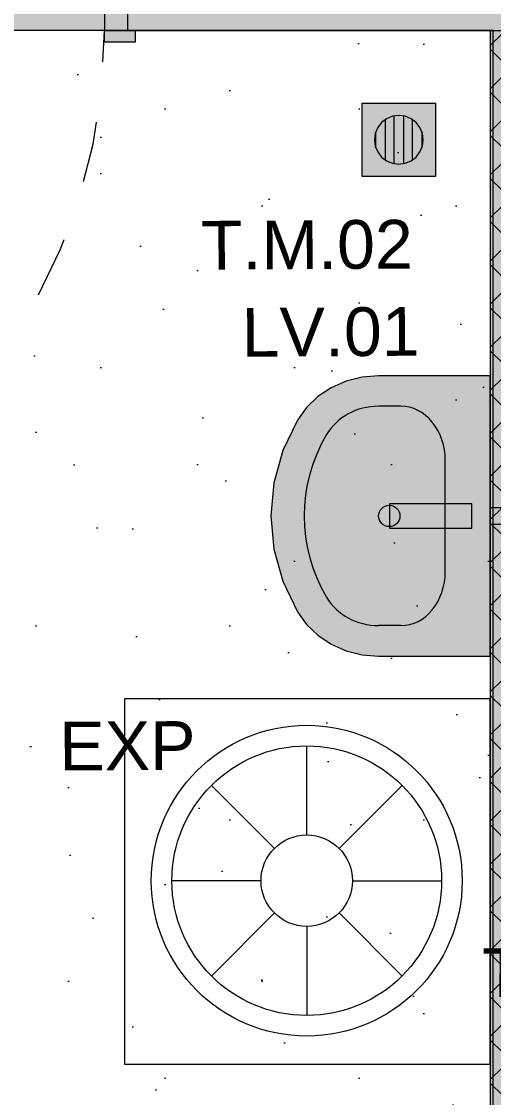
# Model space of a CAD drawing. Header units: metres. Extents: x -77 to 21.6, y -70.6 to -27.7.
# Drawn here: x -59.633 to -58.858, y -40.155 to -38.389 of the extents above; entities that cross this region are included whole.
import ezdxf

# ---------------------------------------------------------------- set-up
doc = ezdxf.new("R2010")
doc.units = ezdxf.units.M
doc.header["$MEASUREMENT"] = 0
doc.linetypes.add('Dashed', pattern=[0.07, 0.045, -0.025])
for name, color, linetype, lineweight, true_color in [('LAJES.EST_Caneta_No__18', 7, 'Continuous', 0, 0xdfdfdf), ('LAJES.EST_Caneta_No__254', 7, 'Continuous', 0, 0xd1c9ad), ('LOUCAS-METAIS.ARQ_Caneta_No__13', 7, 'Continuous', 0, 0xaaaaaa), ('LOUCAS-METAIS.ARQ_Caneta_No__18', 7, 'Continuous', 0, 0xdfdfdf), ('Portas Archicad_Caneta_No__9', 7, 'Continuous', 5, 0x020202), ('Portas Archicad_Caneta_No__97', 7, 'Continuous', 5, 0x6b6b6b), ('RALO_Caneta_No__19', 7, 'Continuous', 0, 0xe9e9e9), ('ZONA_Caneta_No__56', 7, 'Continuous', 0, 0xffe495)]:
    doc.layers.add(name, color=color, linetype=linetype, lineweight=lineweight, true_color=true_color)
for name, color, linetype, lineweight in [('LAJES.EST_Caneta_No__96', 252, 'Continuous', 0), ('LOUCAS-METAIS.ARQ_Caneta_No__96', 252, 'Continuous', 0), ('NOTAS BANCADAS_Caneta_No__99', 7, 'Continuous', 20), ('PAREDE CONSTRUIR_Caneta_No__241', 7, 'Continuous', 13), ('PAREDE CONSTRUIR_Caneta_No__83', 84, 'Continuous', 0), ('Portas Archicad_Caneta_No__241', 7, 'Continuous', 13), ('RALO_Caneta_No__96', 252, 'Continuous', 0)]:
    doc.layers.add(name, color=color, linetype=linetype, lineweight=lineweight)
for name, color, linetype in [('NOTAS BANCADAS', 7, 'Continuous'), ('PAREDE CONSTRUIR', 7, 'Continuous'), ('Portas Archicad', 7, 'Continuous')]:
    doc.layers.add(name, color=color, linetype=linetype)
doc.styles.add('GENERATED_STYLE_1', font='arial.ttf')
pattern_1 = [(45, (0, 0.5), (-0.159099, 0.159099), [0, -0.15, 0, -0.225]), (110, (0.5, 0.5), (0.21143084, 0.07695453), [0, -0.11, 0, -0.19])]

# ---------------------------------------------------------------- blocks, each defined once
blk = doc.blocks.new('Basin 26')
at = {"layer": 'LOUCAS-METAIS.ARQ_Caneta_No__18', "linetype": 'Continuous', "lineweight": 0, "true_color": 0xdfdfdf}
for points in [[(-0.0135, 0), (0.0135, 0), (0.0135, 0.02), (-0.0135, 0.02)], [(-0.23, 0), (-0.23, -0.1833), (-0.2278, -0.2103), (-0.2212, -0.2364), (-0.2104, -0.2608), (-0.1959, -0.2827), (-0.178, -0.3015), (-0.1573, -0.3165), (-0.1073, -0.3404), (-0.0544, -0.3551), (0, -0.36), (0.0544, -0.3551), (0.1073, -0.3404), (0.1573, -0.3165), (0.178, -0.3015), (0.1959, -0.2827), (0.2104, -0.2608), (0.2212, -0.2364), (0.2278, -0.2103), (0.23, -0.1833), (0.23, 0)]]:
    blk.add_hatch(color=254, dxfattribs=at).paths.add_polyline_path(points)
at = {"layer": 'LOUCAS-METAIS.ARQ_Caneta_No__96', "color": 252, "linetype": 'Continuous', "lineweight": 0}
for p, q in [((0.0911, -0.0739), (-0.0911, -0.0739)), ((-0.18, -0.1466), (-0.18, -0.1833)), ((0.18, -0.1466), (0.18, -0.1833))]:
    blk.add_line(p, q, dxfattribs=at)
at = {"layer": 'LOUCAS-METAIS.ARQ_Caneta_No__96', "color": 252, "linetype": 'Continuous', "lineweight": 0, "flags": 128}
for points in [[(-0.0135, 0), (0.0135, 0), (0.0135, 0.02), (-0.0135, 0.02)], [(-0.23, 0), (-0.23, -0.1833), (-0.2278, -0.2103), (-0.2212, -0.2364), (-0.2104, -0.2608), (-0.1959, -0.2827), (-0.178, -0.3015), (-0.1573, -0.3165), (-0.1073, -0.3404), (-0.0544, -0.3551), (0, -0.36), (0.0544, -0.3551), (0.1073, -0.3404), (0.1573, -0.3165), (0.178, -0.3015), (0.1959, -0.2827), (0.2104, -0.2608), (0.2212, -0.2364), (0.2278, -0.2103), (0.23, -0.1833), (0.23, 0)]]:
    blk.add_lwpolyline(points, close=True, dxfattribs=at)
at = {"layer": 'LOUCAS-METAIS.ARQ_Caneta_No__96', "color": 252, "linetype": 'Continuous', "lineweight": 0}
blk.add_circle((0, -0.1657), 0.0175, dxfattribs=at)
for centre, major_axis, ratio, start_param, end_param in [((-0.091, -0.1466), (0.089, 0), 0.817717, 1.570796, 3.141593), ((0.091, -0.1466), (0.089, 0), 0.817717, 0, 1.570796), ((-0.0911, -0.1833), (0, 0.097), 0.916667, 1.570796, 2.644618), ((0.0911, -0.1833), (0, 0.097), 0.916667, 3.638567, 4.712389), ((0, 0), (0, 0.3055), 0.916667, 2.644618, 3.638567)]:
    blk.add_ellipse(centre, major_axis=major_axis, ratio=ratio, start_param=start_param, end_param=end_param, dxfattribs=at)
blk = doc.blocks.new('Door 26_3')
at = {"layer": 'Portas Archicad', "linetype": 'Continuous', "lineweight": 0, "true_color": 0xffffff}
for points in [[(0.462, 0.924), (0.422, 0.924), (0.422, 0), (0.462, 0)], [(-0.462, 0), (-0.462, 0.019), (-0.512, 0.019), (-0.512, 0)], [(0.462, 0.019), (0.462, 0), (0.512, 0), (0.512, 0.019)], [(-0.45, -0.2), (-0.45, -0.04), (-0.462, -0.04), (-0.462, 0), (-0.5, 0), (-0.5, -0.2)], [(0.5, -0.2), (0.5, 0), (0.462, 0), (0.462, -0.04), (0.45, -0.04), (0.45, -0.2)], [(-0.462, -0.219), (-0.462, -0.2), (-0.512, -0.2), (-0.512, -0.219)], [(0.462, -0.2), (0.462, -0.219), (0.512, -0.219), (0.512, -0.2)]]:
    blk.add_hatch(color=7, dxfattribs=at).paths.add_polyline_path(points)
at = {"layer": 'Portas Archicad_Caneta_No__241', "color": 7, "linetype": 'Continuous', "lineweight": 13}
for p, q in [((-0.512, 0), (-0.5, 0)), ((-0.512, 0), (-0.5, 0)), ((-0.5, 0), (-0.5, -0.03)), ((-0.5, 0), (-0.5, -0.03)), ((0.5, 0), (0.5, -0.03)), ((0.5, 0), (0.5, -0.03)), ((0.5, 0), (0.512, 0)), ((0.5, 0), (0.512, 0)), ((-0.5, -0.03), (-0.5, -0.17)), ((-0.5, -0.03), (-0.5, -0.17)), ((-0.5, -0.03), (-0.5, -0.17)), ((-0.5, -0.03), (-0.5, -0.17)), ((0.5, -0.03), (0.5, -0.17)), ((0.5, -0.03), (0.5, -0.17)), ((0.5, -0.03), (0.5, -0.17)), ((0.5, -0.03), (0.5, -0.17)), ((-0.5, -0.17), (-0.5, -0.2)), ((-0.5, -0.17), (-0.5, -0.2)), ((-0.5, -0.17), (-0.5, -0.2)), ((-0.5, -0.17), (-0.5, -0.2)), ((0.5, -0.17), (0.5, -0.2)), ((0.5, -0.17), (0.5, -0.2)), ((0.5, -0.17), (0.5, -0.2)), ((0.5, -0.17), (0.5, -0.2)), ((-0.512, -0.2), (-0.5, -0.2)), ((-0.512, -0.2), (-0.5, -0.2)), ((0.5, -0.2), (0.512, -0.2)), ((0.5, -0.2), (0.512, -0.2))]:
    blk.add_line(p, q, dxfattribs=at)
at = {"layer": 'Portas Archicad_Caneta_No__9', "color": 18, "linetype": 'Continuous', "lineweight": 5, "true_color": 0x020202}
for p, q in [((0.422, 0), (0.422, 0.924)), ((0.422, 0.924), (0.462, 0.924)), ((0.462, 0.924), (0.462, 0)), ((-0.512, 0), (-0.512, 0.019)), ((-0.512, 0.019), (-0.462, 0.019)), ((-0.462, 0.019), (-0.462, 0)), ((0.462, 0.019), (0.512, 0.019)), ((0.462, 0), (0.462, 0.019)), ((0.512, 0.019), (0.512, 0)), ((-0.462, 0), (-0.512, 0)), ((-0.462, 0), (-0.5, 0)), ((-0.5, 0), (-0.5, -0.2)), ((-0.462, -0.04), (-0.462, 0)), ((0.462, 0), (0.422, 0)), ((0.512, 0), (0.462, 0)), ((0.5, 0), (0.462, 0)), ((0.462, 0), (0.462, -0.04)), ((0.5, -0.2), (0.5, 0)), ((-0.45, -0.04), (-0.462, -0.04)), ((-0.45, -0.2), (-0.45, -0.04)), ((0.462, -0.04), (0.45, -0.04)), ((0.45, -0.04), (0.45, -0.2)), ((-0.512, -0.219), (-0.512, -0.2)), ((-0.512, -0.2), (-0.462, -0.2)), ((-0.5, -0.2), (-0.45, -0.2)), ((-0.462, -0.2), (-0.462, -0.219)), ((0.45, -0.2), (0.5, -0.2)), ((0.462, -0.2), (0.512, -0.2)), ((0.462, -0.219), (0.462, -0.2)), ((0.512, -0.2), (0.512, -0.219)), ((-0.462, -0.219), (-0.512, -0.219)), ((0.512, -0.219), (0.462, -0.219))]:
    blk.add_line(p, q, dxfattribs=at)
at = {"layer": 'Portas Archicad_Caneta_No__97', "color": 251, "linetype": 'Dashed', "lineweight": 5, "true_color": 0x6b6b6b}
blk.add_arc((0.462, 0), 0.924, 90, 180, dxfattribs=at)
blk = doc.blocks.new('Rectangular Floor Drain 26')
at = {"layer": 'RALO_Caneta_No__19', "linetype": 'Continuous', "lineweight": 0, "true_color": 0xe9e9e9}
h = blk.add_hatch(color=254, dxfattribs=at)
h.paths.add_polyline_path([(-0.06, 0.06), (-0.06, -0.06), (0.06, -0.06), (0.06, 0.06)])
h.paths.add_polyline_path([(0.04, 0), (0.0386, -0.0104), (0.0346, -0.02), (0.0283, -0.0283), (0.02, -0.0346), (0.0104, -0.0386), (0, -0.04), (-0.0104, -0.0386), (-0.02, -0.0346), (-0.0283, -0.0283), (-0.0346, -0.02), (-0.0386, -0.0104), (-0.04, 0), (-0.0386, 0.0104), (-0.0346, 0.02), (-0.0283, 0.0283), (-0.02, 0.0346), (-0.0104, 0.0386), (0, 0.04), (0.0104, 0.0386), (0.02, 0.0346), (0.0283, 0.0283), (0.0346, 0.02), (0.0386, 0.0104)], flags=0)
for points in [[(-0.0283, 0.0283), (-0.0327, 0.0225), (0.0327, 0.0225), (0.0283, 0.0283), (0.02, 0.0346), (0.0131, 0.0375), (-0.0131, 0.0375), (-0.02, 0.0346)], [(-0.0131, 0.0375), (0.0131, 0.0375), (0.0104, 0.0386), (0, 0.04), (-0.0104, 0.0386)], [(-0.0386, 0.0104), (-0.039, 0.0075), (0.039, 0.0075), (0.0386, 0.0104), (0.0346, 0.02), (0.0327, 0.0225), (-0.0327, 0.0225), (-0.0346, 0.02)], [(-0.039, 0.0075), (-0.04, 0), (-0.039, -0.0075), (0.039, -0.0075), (0.04, 0), (0.039, 0.0075)], [(-0.039, -0.0075), (-0.0386, -0.0104), (-0.0346, -0.02), (-0.0327, -0.0225), (0.0327, -0.0225), (0.0346, -0.02), (0.0386, -0.0104), (0.039, -0.0075)], [(-0.0327, -0.0225), (-0.0283, -0.0283), (-0.02, -0.0346), (-0.0131, -0.0375), (0.0131, -0.0375), (0.02, -0.0346), (0.0283, -0.0283), (0.0327, -0.0225)], [(0.0131, -0.0375), (-0.0131, -0.0375), (-0.0104, -0.0386), (0, -0.04), (0.0104, -0.0386)]]:
    blk.add_hatch(color=254, dxfattribs=at).paths.add_polyline_path(points)
at = {"layer": 'RALO_Caneta_No__96', "color": 252, "linetype": 'Continuous', "lineweight": 0}
for p, q in [((-0.06, 0.06), (-0.06, -0.06)), ((0.06, 0.06), (-0.06, 0.06)), ((0.06, -0.06), (0.06, 0.06)), ((-0.02, 0.0346), (-0.0104, 0.0386)), ((0.0131, 0.0375), (-0.0131, 0.0375)), ((-0.0104, 0.0386), (0, 0.04)), ((0, 0.04), (0.0104, 0.0386)), ((0.0104, 0.0386), (0.02, 0.0346)), ((-0.0386, 0.0104), (-0.0346, 0.02)), ((-0.0346, 0.02), (-0.0283, 0.0283)), ((-0.0327, 0.0225), (0.0327, 0.0225)), ((-0.0283, 0.0283), (-0.02, 0.0346)), ((0.02, 0.0346), (0.0283, 0.0283)), ((0.0283, 0.0283), (0.0346, 0.02)), ((0.0346, 0.02), (0.0386, 0.0104)), ((-0.04, 0), (-0.0386, 0.0104)), ((-0.0386, -0.0104), (-0.04, 0)), ((0.039, 0.0075), (-0.039, 0.0075)), ((0.0386, 0.0104), (0.04, 0)), ((0.04, 0), (0.0386, -0.0104)), ((-0.039, -0.0075), (0.039, -0.0075)), ((-0.0346, -0.02), (-0.0386, -0.0104)), ((0.0386, -0.0104), (0.0346, -0.02)), ((-0.0283, -0.0283), (-0.0346, -0.02)), ((0.0327, -0.0225), (-0.0327, -0.0225)), ((-0.02, -0.0346), (-0.0283, -0.0283)), ((-0.0104, -0.0386), (-0.02, -0.0346)), ((0.02, -0.0346), (0.0104, -0.0386)), ((0.0283, -0.0283), (0.02, -0.0346)), ((0.0346, -0.02), (0.0283, -0.0283)), ((-0.0131, -0.0375), (0.0131, -0.0375)), ((0, -0.04), (-0.0104, -0.0386)), ((0.0104, -0.0386), (0, -0.04)), ((-0.06, -0.06), (0.06, -0.06))]:
    blk.add_line(p, q, dxfattribs=at)
blk = doc.blocks.new('Expurgo 2')
at = {"layer": 'LOUCAS-METAIS.ARQ_Caneta_No__13', "color": 253, "linetype": 'Continuous', "lineweight": 0, "true_color": 0xaaaaaa}
for p, q in [((0.6, 0.6), (0, 0.6)), ((0, 0.6), (0, 0)), ((0.6, 0), (0.6, 0.6)), ((0.3013, 0.3761), (0.3013, 0.5224)), ((0.2483, 0.3542), (0.1448, 0.4576)), ((0.3543, 0.3542), (0.4577, 0.4576)), ((0.2263, 0.3011), (0.08, 0.3011)), ((0.3763, 0.3011), (0.5225, 0.3011)), ((0.2483, 0.2481), (0.1448, 0.1447)), ((0.3543, 0.2481), (0.4577, 0.1447)), ((0.3013, 0.2261), (0.3013, 0.0799)), ((0, 0), (0.6, 0))]:
    blk.add_line(p, q, dxfattribs=at)
for radius in [0.255, 0.2212, 0.075]:
    blk.add_circle((0.3013, 0.3011), radius, dxfattribs=at)
blk = doc.blocks.new('Tap 26')
at = {"layer": 'LOUCAS-METAIS.ARQ_Caneta_No__96', "color": 252, "linetype": 'Continuous', "lineweight": 0, "flags": 128}
blk.add_lwpolyline([(-0.02, -0.115), (0.02, -0.115), (0.02, 0.02), (-0.02, 0.02)], close=True, dxfattribs=at)
blk = doc.blocks.new('Label_51_6', base_point=(-59.4615, -39.5131))
at = {"layer": 'NOTAS BANCADAS_Caneta_No__99', "color": 7, "lineweight": 20, "insert": (-59.3466, -39.5368), "char_height": 0.08, "attachment_point": 2, "rotation": 0.323, "style": 'GENERATED_STYLE_1'}
blk.add_mtext('\\A1;{\\pqc;\\pt0,99;\\fArial|b0|i0|c0|p0;\\W1.000000;EXP\\fArial|b0|i0|c0|p0;\\W1.000000;\\A1{\\H.66x;\\S^  ;}\\fArial|b0|i0|c0|p0;\\W1.000000;\\fArial|b0|i0|c0|p0;\\W1.000000;\\A1{\\H.66x;\\S^  ;}\\fArial|b0|i0|c0|p0;\\W1.000000;\\fArial|b0|i0|c0|p0;\\W1.000000;\\fArial|b0|i0|c0|p0;\\W1.000000;\\fArial|b0|i0|c0|p0;\\W1.000000;\\fArial|b0|i0|c0|p0;\\W1.000000;\\fArial|b0|i0|c0|p0;\\W1.000000;\\fArial|b0|i0|c0|p0;\\W1.000000;\\A1{\\H.66x;\\S^  ;}\\fArial|b0|i0|c0|p0;\\W1.000000;\\fArial|b0|i0|c0|p0;\\W1.000000;\\A1{\\H.66x;\\S^  ;}\\fArial|b0|i0|c0|p0;\\W1.000000;\\fArial|b0|i0|c0|p0;\\W1.000000;\\fArial|b0|i0|c0|p0;\\W1.000000;\\fArial|b0|i0|c0|p0;\\W1.000000;\\fArial|b0|i0|c0|p0;\\W1.000000;\\fArial|b0|i0|c0|p0;\\W1.000000;\\fArial|b0|i0|c0|p0;\\W1.000000;\\A1{\\H.66x;\\S^  ;}\\fArial|b0|i0|c0|p0;\\W1.000000;\\fArial|b0|i0|c0|p0;\\W1.000000;\\A1{\\H.66x;\\S^  ;}\\fArial|b0|i0|c0|p0;\\W1.000000;\\fArial|b0|i0|c0|p0;\\W1.000000;\\fArial|b0|i0|c0|p0;\\W1.000000;\\fArial|b0|i0|c0|p0;\\W1.000000;\\fArial|b0|i0|c0|p0;\\W1.000000;\\fArial|b0|i0|c0|p0;\\W1.000000;\\fArial|b0|i0|c0|p0;\\W1.000000;\\A1{\\H.66x;\\S^  ;}\\fArial|b0|i0|c0|p0;\\W1.000000;\\fArial|b0|i0|c0|p0;\\W1.000000;\\A1{\\H.66x;\\S^  ;}\\fArial|b0|i0|c0|p0;\\W1.000000;\\fArial|b0|i0|c0|p0;\\W1.000000;\\fArial|b0|i0|c0|p0;\\W1.000000;\\fArial|b0|i0|c0|p0;\\W1.000000;\\fArial|b0|i0|c0|p0;\\W1.000000;\\fArial|b0|i0|c0|p0;\\W1.000000;\\fArial|b0|i0|c0|p0;\\W1.000000;\\A1{\\H.66x;\\S^  ;}\\fArial|b0|i0|c0|p0;\\W1.000000;\\fArial|b0|i0|c0|p0;\\W1.000000;\\A1{\\H.66x;\\S^  ;}\\fArial|b0|i0|c0|p0;\\W1.000000;\\fArial|b0|i0|c0|p0;\\W1.000000;\\fArial|b0|i0|c0|p0;\\W1.000000;\\fArial|b0|i0|c0|p0;\\W1.000000;\\fArial|b0|i0|c0|p0;\\W1.000000;\\fArial|b0|i0|c0|p0;\\W1.000000;\\fArial|b0|i0|c0|p0;\\W1.000000;\\A1{\\H.66x;\\S^  ;}\\fArial|b0|i0|c0|p0;\\W1.000000;}', dxfattribs=at)
blk = doc.blocks.new('Label_52_6', base_point=(-59.1525, -38.8339))
at = {"layer": 'NOTAS BANCADAS_Caneta_No__99', "color": 7, "lineweight": 20, "insert": (-59.0131, -38.8574), "char_height": 0.08, "attachment_point": 2, "rotation": 0.323, "style": 'GENERATED_STYLE_1'}
blk.add_mtext('\\A1;{\\pqc;\\pt0,99;\\fArial|b0|i0|c0|p0;\\W1.000000;LV.01\\fArial|b0|i0|c0|p0;\\W1.000000;\\A1{\\H.66x;\\S^  ;}\\fArial|b0|i0|c0|p0;\\W1.000000;\\fArial|b0|i0|c0|p0;\\W1.000000;\\A1{\\H.66x;\\S^  ;}\\fArial|b0|i0|c0|p0;\\W1.000000;\\fArial|b0|i0|c0|p0;\\W1.000000;\\fArial|b0|i0|c0|p0;\\W1.000000;\\fArial|b0|i0|c0|p0;\\W1.000000;\\fArial|b0|i0|c0|p0;\\W1.000000;\\fArial|b0|i0|c0|p0;\\W1.000000;\\fArial|b0|i0|c0|p0;\\W1.000000;\\A1{\\H.66x;\\S^  ;}\\fArial|b0|i0|c0|p0;\\W1.000000;\\fArial|b0|i0|c0|p0;\\W1.000000;\\A1{\\H.66x;\\S^  ;}\\fArial|b0|i0|c0|p0;\\W1.000000;\\fArial|b0|i0|c0|p0;\\W1.000000;\\fArial|b0|i0|c0|p0;\\W1.000000;\\fArial|b0|i0|c0|p0;\\W1.000000;\\fArial|b0|i0|c0|p0;\\W1.000000;\\fArial|b0|i0|c0|p0;\\W1.000000;\\fArial|b0|i0|c0|p0;\\W1.000000;\\A1{\\H.66x;\\S^  ;}\\fArial|b0|i0|c0|p0;\\W1.000000;\\fArial|b0|i0|c0|p0;\\W1.000000;\\A1{\\H.66x;\\S^  ;}\\fArial|b0|i0|c0|p0;\\W1.000000;\\fArial|b0|i0|c0|p0;\\W1.000000;\\fArial|b0|i0|c0|p0;\\W1.000000;\\fArial|b0|i0|c0|p0;\\W1.000000;\\fArial|b0|i0|c0|p0;\\W1.000000;\\fArial|b0|i0|c0|p0;\\W1.000000;\\fArial|b0|i0|c0|p0;\\W1.000000;\\A1{\\H.66x;\\S^  ;}\\fArial|b0|i0|c0|p0;\\W1.000000;\\fArial|b0|i0|c0|p0;\\W1.000000;\\A1{\\H.66x;\\S^  ;}\\fArial|b0|i0|c0|p0;\\W1.000000;\\fArial|b0|i0|c0|p0;\\W1.000000;\\fArial|b0|i0|c0|p0;\\W1.000000;\\fArial|b0|i0|c0|p0;\\W1.000000;\\fArial|b0|i0|c0|p0;\\W1.000000;\\fArial|b0|i0|c0|p0;\\W1.000000;\\fArial|b0|i0|c0|p0;\\W1.000000;\\A1{\\H.66x;\\S^  ;}\\fArial|b0|i0|c0|p0;\\W1.000000;\\fArial|b0|i0|c0|p0;\\W1.000000;\\A1{\\H.66x;\\S^  ;}\\fArial|b0|i0|c0|p0;\\W1.000000;\\fArial|b0|i0|c0|p0;\\W1.000000;\\fArial|b0|i0|c0|p0;\\W1.000000;\\fArial|b0|i0|c0|p0;\\W1.000000;\\fArial|b0|i0|c0|p0;\\W1.000000;\\fArial|b0|i0|c0|p0;\\W1.000000;\\fArial|b0|i0|c0|p0;\\W1.000000;\\A1{\\H.66x;\\S^  ;}\\fArial|b0|i0|c0|p0;\\W1.000000;}', dxfattribs=at)
blk = doc.blocks.new('Label_53_6', base_point=(-59.222, -38.691))
at = {"layer": 'NOTAS BANCADAS_Caneta_No__99', "color": 7, "lineweight": 20, "insert": (-59.0522, -38.7144), "char_height": 0.08, "attachment_point": 2, "rotation": 0.323, "style": 'GENERATED_STYLE_1'}
blk.add_mtext('\\A1;{\\pqc;\\pt0,99;\\fArial|b0|i0|c0|p0;\\W1.000000;T.M.02\\fArial|b0|i0|c0|p0;\\W1.000000;\\A1{\\H.66x;\\S^  ;}\\fArial|b0|i0|c0|p0;\\W1.000000;\\fArial|b0|i0|c0|p0;\\W1.000000;\\A1{\\H.66x;\\S^  ;}\\fArial|b0|i0|c0|p0;\\W1.000000;\\fArial|b0|i0|c0|p0;\\W1.000000;\\fArial|b0|i0|c0|p0;\\W1.000000;\\fArial|b0|i0|c0|p0;\\W1.000000;\\fArial|b0|i0|c0|p0;\\W1.000000;\\fArial|b0|i0|c0|p0;\\W1.000000;\\fArial|b0|i0|c0|p0;\\W1.000000;\\A1{\\H.66x;\\S^  ;}\\fArial|b0|i0|c0|p0;\\W1.000000;\\fArial|b0|i0|c0|p0;\\W1.000000;\\A1{\\H.66x;\\S^  ;}\\fArial|b0|i0|c0|p0;\\W1.000000;\\fArial|b0|i0|c0|p0;\\W1.000000;\\fArial|b0|i0|c0|p0;\\W1.000000;\\fArial|b0|i0|c0|p0;\\W1.000000;\\fArial|b0|i0|c0|p0;\\W1.000000;\\fArial|b0|i0|c0|p0;\\W1.000000;\\fArial|b0|i0|c0|p0;\\W1.000000;\\A1{\\H.66x;\\S^  ;}\\fArial|b0|i0|c0|p0;\\W1.000000;\\fArial|b0|i0|c0|p0;\\W1.000000;\\A1{\\H.66x;\\S^  ;}\\fArial|b0|i0|c0|p0;\\W1.000000;\\fArial|b0|i0|c0|p0;\\W1.000000;\\fArial|b0|i0|c0|p0;\\W1.000000;\\fArial|b0|i0|c0|p0;\\W1.000000;\\fArial|b0|i0|c0|p0;\\W1.000000;\\fArial|b0|i0|c0|p0;\\W1.000000;\\fArial|b0|i0|c0|p0;\\W1.000000;\\A1{\\H.66x;\\S^  ;}\\fArial|b0|i0|c0|p0;\\W1.000000;\\fArial|b0|i0|c0|p0;\\W1.000000;\\A1{\\H.66x;\\S^  ;}\\fArial|b0|i0|c0|p0;\\W1.000000;\\fArial|b0|i0|c0|p0;\\W1.000000;\\fArial|b0|i0|c0|p0;\\W1.000000;\\fArial|b0|i0|c0|p0;\\W1.000000;\\fArial|b0|i0|c0|p0;\\W1.000000;\\fArial|b0|i0|c0|p0;\\W1.000000;\\fArial|b0|i0|c0|p0;\\W1.000000;\\A1{\\H.66x;\\S^  ;}\\fArial|b0|i0|c0|p0;\\W1.000000;\\fArial|b0|i0|c0|p0;\\W1.000000;\\A1{\\H.66x;\\S^  ;}\\fArial|b0|i0|c0|p0;\\W1.000000;\\fArial|b0|i0|c0|p0;\\W1.000000;\\fArial|b0|i0|c0|p0;\\W1.000000;\\fArial|b0|i0|c0|p0;\\W1.000000;\\fArial|b0|i0|c0|p0;\\W1.000000;\\fArial|b0|i0|c0|p0;\\W1.000000;\\fArial|b0|i0|c0|p0;\\W1.000000;\\A1{\\H.66x;\\S^  ;}\\fArial|b0|i0|c0|p0;\\W1.000000;}', dxfattribs=at)
blk = doc.blocks.new('Label_55_6', base_point=(-58.4217, -40.0243))
at = {"layer": 'NOTAS BANCADAS_Caneta_No__99', "color": 7, "lineweight": 20, "insert": (-58.5907, -39.9115), "char_height": 0.08, "attachment_point": 2, "rotation": 359.677, "style": 'GENERATED_STYLE_1'}
blk.add_mtext('\\A1;{\\pqc;\\pt0,99;\\fArial|b0|i0|c0|p0;\\W1.000000;T.M.02\\fArial|b0|i0|c0|p0;\\W1.000000;\\A1{\\H.66x;\\S^  ;}\\fArial|b0|i0|c0|p0;\\W1.000000;\\fArial|b0|i0|c0|p0;\\W1.000000;\\A1{\\H.66x;\\S^  ;}\\fArial|b0|i0|c0|p0;\\W1.000000;\\fArial|b0|i0|c0|p0;\\W1.000000;\\fArial|b0|i0|c0|p0;\\W1.000000;\\fArial|b0|i0|c0|p0;\\W1.000000;\\fArial|b0|i0|c0|p0;\\W1.000000;\\fArial|b0|i0|c0|p0;\\W1.000000;\\fArial|b0|i0|c0|p0;\\W1.000000;\\A1{\\H.66x;\\S^  ;}\\fArial|b0|i0|c0|p0;\\W1.000000;\\fArial|b0|i0|c0|p0;\\W1.000000;\\A1{\\H.66x;\\S^  ;}\\fArial|b0|i0|c0|p0;\\W1.000000;\\fArial|b0|i0|c0|p0;\\W1.000000;\\fArial|b0|i0|c0|p0;\\W1.000000;\\fArial|b0|i0|c0|p0;\\W1.000000;\\fArial|b0|i0|c0|p0;\\W1.000000;\\fArial|b0|i0|c0|p0;\\W1.000000;\\fArial|b0|i0|c0|p0;\\W1.000000;\\A1{\\H.66x;\\S^  ;}\\fArial|b0|i0|c0|p0;\\W1.000000;\\fArial|b0|i0|c0|p0;\\W1.000000;\\A1{\\H.66x;\\S^  ;}\\fArial|b0|i0|c0|p0;\\W1.000000;\\fArial|b0|i0|c0|p0;\\W1.000000;\\fArial|b0|i0|c0|p0;\\W1.000000;\\fArial|b0|i0|c0|p0;\\W1.000000;\\fArial|b0|i0|c0|p0;\\W1.000000;\\fArial|b0|i0|c0|p0;\\W1.000000;\\fArial|b0|i0|c0|p0;\\W1.000000;\\A1{\\H.66x;\\S^  ;}\\fArial|b0|i0|c0|p0;\\W1.000000;\\fArial|b0|i0|c0|p0;\\W1.000000;\\A1{\\H.66x;\\S^  ;}\\fArial|b0|i0|c0|p0;\\W1.000000;\\fArial|b0|i0|c0|p0;\\W1.000000;\\fArial|b0|i0|c0|p0;\\W1.000000;\\fArial|b0|i0|c0|p0;\\W1.000000;\\fArial|b0|i0|c0|p0;\\W1.000000;\\fArial|b0|i0|c0|p0;\\W1.000000;\\fArial|b0|i0|c0|p0;\\W1.000000;\\A1{\\H.66x;\\S^  ;}\\fArial|b0|i0|c0|p0;\\W1.000000;\\fArial|b0|i0|c0|p0;\\W1.000000;\\A1{\\H.66x;\\S^  ;}\\fArial|b0|i0|c0|p0;\\W1.000000;\\fArial|b0|i0|c0|p0;\\W1.000000;\\fArial|b0|i0|c0|p0;\\W1.000000;\\fArial|b0|i0|c0|p0;\\W1.000000;\\fArial|b0|i0|c0|p0;\\W1.000000;\\fArial|b0|i0|c0|p0;\\W1.000000;\\fArial|b0|i0|c0|p0;\\W1.000000;\\A1{\\H.66x;\\S^  ;}\\fArial|b0|i0|c0|p0;\\W1.000000;}', dxfattribs=at)

msp = doc.modelspace()

# ---------------------------------------------------------------- hatches: boundary and pattern name
at = {"layer": 'LAJES.EST_Caneta_No__18', "linetype": 'Continuous', "lineweight": 0, "true_color": 0xdfdfdf}
h = msp.add_hatch(dxfattribs=at)
h.set_pattern_fill('Piso_Externo__0006', color=254, style=0, pattern_type=2)
h.set_pattern_definition([(45, (0, 0.6), (-0.1909188, 0.1909188), [0, -0.18, 0, -0.27]), (110, (0.6, 0.6), (0.253717, 0.09234544), [0, -0.132, 0, -0.228])])
h.paths.add_polyline_path([(-76.514, -65.1016), (-73.814, -65.1016, -0.414214), (-75.814, -67.1016), (-66.814, -67.1016, -0.414214), (-68.814, -65.1016), (-68.814, -62.301), (-68.814, -45.4002, -0.414214), (-66.514, -43.1002), (-65.914, -43.1002), (-65.914, -42.3002), (-66.514, -42.3002), (-66.514, -38.2041), (-65.114, -38.2041), (-65.114, -36.7038), (-66.514, -36.7038), (-66.514, -32.5997), (-65.114, -32.5997), (-56.714, -32.5997), (-53.814, -32.5997), (-44.014, -32.5997), (-44.014, -42.3002), (-53.814, -42.3002), (-53.814, -47.1002), (-44.014, -47.1002), (-44.014, -50.8516), (-45.6136, -50.8516), (-45.6136, -52.3506), (-44.014, -52.3506), (-44.014, -60.3006), (-48.9163, -60.3006), (-48.9163, -61.1006), (-44.3609, -61.1006), (-44.3609, -67.1016), (-44.014, -67.1016), (-41.514, -67.1016), (-41.514, -28.1016), (-41.714, -28.1016), (-41.714, -60.3006), (-43.014, -60.3006), (-43.014, -30.0016), (-66.514, -30.0016), (-66.514, -28.1016), (-76.514, -28.1016)])
h.paths.add_polyline_path([(-73.814, -45.1016), (-76.314, -45.1016), (-76.314, -43.0892), (-75.7984, -43.0908, -0.414214), (-73.8139, -45.0876)], flags=0)
h.paths.add_polyline_path([(-73.814, -45.5846, -0.009328), (-73.814, -45.6604)], flags=0)
h.paths.add_polyline_path([(-52.814, -46.3002), (-52.814, -43.1002), (-44.014, -43.1002), (-44.014, -46.3002)], flags=0)
h.paths.add_polyline_path([(-67.714, -34.1), (-76.314, -34.1), (-76.314, -32.5997), (-67.714, -32.5997)], flags=0)
at = {"layer": 'LAJES.EST_Caneta_No__254', "linetype": 'Continuous', "lineweight": 0, "true_color": 0xd1c9ad}
h = msp.add_hatch(dxfattribs=at)
h.set_pattern_fill('Haie_OD_0006', color=9, style=0, pattern_type=2)
h.set_pattern_definition(pattern_1)
h.paths.add_polyline_path([(-65.114, -47.1002), (-66.514, -47.1002), (-66.514, -60.3006), (-56.514, -60.3006), (-44.014, -60.3006), (-44.014, -56.6006), (-50.5957, -56.6006), (-50.5957, -54.2479), (-52.6157, -54.2479), (-52.6157, -52.5506), (-50.5957, -52.5506), (-45.6136, -52.5506), (-45.6136, -50.8516), (-44.014, -50.8516), (-44.014, -47.1002), (-53.814, -47.1002), (-53.814, -42.3002), (-44.014, -42.3002), (-44.014, -37.1002), (-51.174, -37.1002), (-51.174, -32.5997), (-53.814, -32.5997), (-56.714, -32.5997), (-58.7637, -32.5997), (-58.7637, -34.9038), (-63.464, -34.9038), (-63.464, -36.5038), (-65.114, -36.5038), (-65.114, -38.4037), (-63.464, -38.4037), (-63.464, -42.1002), (-65.114, -42.1002), (-65.114, -42.3002)])
h.paths.add_polyline_path([(-60.5596, -42.1002), (-60.5596, -38.4037), (-58.8637, -38.4037), (-58.8637, -42.1002)], flags=0)
h.paths.add_polyline_path([(-59.064, -48.7001), (-59.064, -47.3002), (-56.714, -47.3002), (-56.714, -48.7001)], flags=0)
at = {"layer": 'LAJES.EST_Caneta_No__96', "linetype": 'Continuous', "lineweight": 0}
h = msp.add_hatch(dxfattribs=at)
h.set_pattern_fill('Haie_OD_0006', color=252, style=0, pattern_type=2)
h.set_pattern_definition(pattern_1)
h.paths.add_polyline_path([(-60.5596, -42.1002), (-58.8637, -42.1002), (-58.8637, -38.4037), (-60.5596, -38.4037)])
at = {"layer": 'PAREDE CONSTRUIR', "linetype": 'Continuous', "lineweight": 0, "true_color": 0xffffff}
for points in [[(-58.8637, -38.3737), (-59.4585, -38.3737), (-59.4585, -38.4037), (-58.8637, -38.4037)], [(-58.8637, -38.3737), (-58.8637, -38.4037), (-57.8098, -38.4037), (-57.8098, -38.3737)]]:
    msp.add_hatch(color=7, dxfattribs=at).paths.add_polyline_path(points)
at = {"layer": 'PAREDE CONSTRUIR_Caneta_No__83', "linetype": 'Continuous', "lineweight": 0}
h = msp.add_hatch(dxfattribs=at)
h.set_pattern_fill('Placomur_0006', color=84, style=0, pattern_type=2)
h.set_pattern_definition([(45, (0, 0), (-0.03535534, 0.03535534), []), (135, (0, 0), (0.03535534, 0.03535534), [])])
h.paths.add_polyline_path([(-58.8637, -38.4037), (-58.8637, -42.1002), (-58.8437, -42.1002), (-58.8437, -38.4037)])

# ---------------------------------------------------------------- linework, layer by layer
at = {"layer": 'PAREDE CONSTRUIR_Caneta_No__241', "color": 7, "linetype": 'Continuous', "lineweight": 13}
for p, q in [((-59.4585, -38.4037), (-59.4585, -38.3737)), ((-59.4465, -38.4037), (-59.4585, -38.4037))]:
    msp.add_line(p, q, dxfattribs=at)
at = {"layer": 'PAREDE CONSTRUIR_Caneta_No__241', "color": 7, "linetype": 'Continuous', "lineweight": 13, "flags": 128}
for points in [[(-59.4585, -38.4037), (-58.8637, -38.4037)], [(-58.8637, -38.4037), (-58.8637, -42.1002)], [(-58.8637, -38.4037), (-57.8098, -38.4037)]]:
    msp.add_lwpolyline(points, dxfattribs=at)
at = {"layer": 'ZONA_Caneta_No__56', "color": 41, "linetype": 'Continuous', "lineweight": 0, "true_color": 0xffe495, "flags": 128}
msp.add_lwpolyline([(-60.5596, -38.4037), (-60.5596, -42.1002), (-58.8591, -42.1002), (-58.8591, -38.4037)], close=True, dxfattribs=at)

# ---------------------------------------------------------------- block references
at = {"layer": 'LOUCAS-METAIS.ARQ_Caneta_No__13', "color": 253, "linetype": 'Continuous', "lineweight": 0, "true_color": 0xaaaaaa, "rotation": 90}
msp.add_blockref('Expurgo 2', (-58.8637, -40.1002), dxfattribs=at)
at = {"layer": 'LOUCAS-METAIS.ARQ_Caneta_No__96', "color": 252, "linetype": 'Continuous', "lineweight": 0, "rotation": 270}
for name, p in [('Basin 26', (-58.8637, -39.2002)), ('Tap 26', (-58.9141, -39.2002))]:
    msp.add_blockref(name, p, dxfattribs=at)
at = {"layer": 'NOTAS BANCADAS', "color": 251, "linetype": 'Continuous', "lineweight": 5, "true_color": 0x6b6b6b}
for name, p in [('Label_53_6', (-59.222, -38.691)), ('Label_52_6', (-59.1525, -38.8339)), ('Label_51_6', (-59.4615, -39.5131)), ('Label_55_6', (-58.4217, -40.0243))]:
    msp.add_blockref(name, p, dxfattribs=at)
at = {"layer": 'Portas Archicad', "color": 252, "linetype": 'Continuous', "lineweight": 0, "rotation": 180}
msp.add_blockref('Door 26_3', (-59.9585, -38.4037), dxfattribs=at)
at = {"layer": 'RALO_Caneta_No__96', "color": 252, "linetype": 'Continuous', "lineweight": 0, "xscale": -1, "rotation": 89.99980944911267}
msp.add_blockref('Rectangular Floor Drain 26', (-59.0137, -38.5828), dxfattribs=at)

doc.saveas('drawing.dxf')
